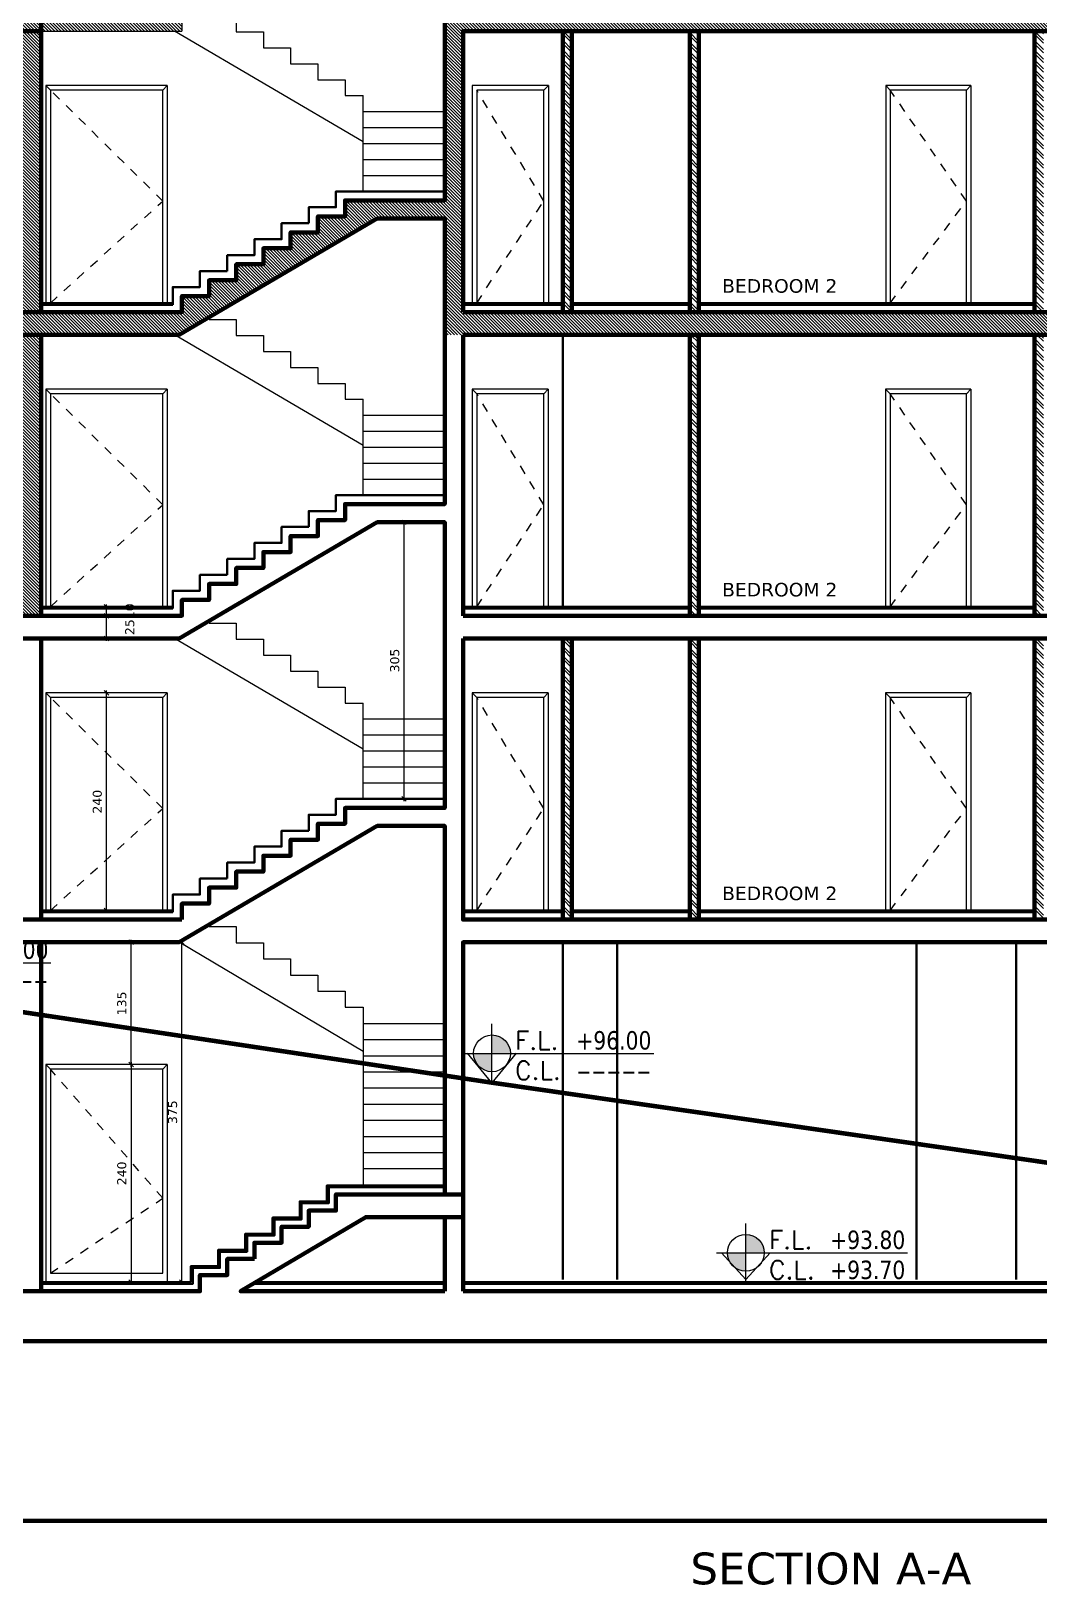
# Model space of a CAD drawing. Header units: inches. Extents: x -48 to 777, y -156 to 510.
# Drawn here: x 611.12 to 622.24, y -57.7 to -40.56 of the extents above; entities that cross this region are included whole.
import ezdxf
from ezdxf.enums import TextEntityAlignment as Align

# ---------------------------------------------------------------- set-up
doc = ezdxf.new("R2010")
doc.units = ezdxf.units.IN
doc.header["$MEASUREMENT"] = 0
doc.linetypes.add('HIDDEN', pattern=[0.375, 0.25, -0.125])
doc.linetypes.add('NUHA', pattern=[1.45, 0.75, -0.25, 0.2, -0.25])
doc.layers.get('Defpoints').update_dxf_attribs({"lineweight": 5})
for name, color, linetype, lineweight in [('A-DIM', 9, 'Continuous', 5), ('A-DOORS', 38, 'Continuous', 20), ('A-HIDDEN', 254, 'HIDDEN', 5), ('A-PILLARS', 1, 'Continuous', 60), ('A-PROJECTION1', 6, 'Continuous', 30), ('A-Roof', 1, 'Continuous', 20), ('A-SIGNS1', 20, 'Continuous', 15), ('A-SIGNS2', 30, 'Continuous', 15), ('A-STAIRS', 135, 'Continuous', 20), ('A-TEXT', 50, 'Continuous', 15), ('A-WALLS', 7, 'Continuous', 60), ('C-STONE', 42, 'Continuous', 30), ('H-PILLARS', 61, 'Continuous', 5), ('H-WALLS', 51, 'Continuous', 5)]:
    doc.layers.add(name, color=color, linetype=linetype, lineweight=lineweight)
doc.styles.add('ROMAND', font='verdana.ttf')
doc.styles.add('ROMANS', font='romans__.ttf', dxfattribs={"height": 0.14})
doc.dimstyles.new('M-1.50', dxfattribs={"dimtxt": 0.1, "dimasz": 0.05, "dimexe": 0.025, "dimexo": 0.025, "dimgap": 0.05, "dimtad": 1, "dimlfac": 100, "dimrnd": 0.5, "dimzin": 9, "dimdsep": 46, "dimtxsty": 'ROMAND', "dimblk": 'OBLIQUE', "dimcen": 1, "dimdle": 0.025, "dimclrd": 256, "dimclre": 256, "dimclrt": 2, "dimadec": 0, "dimazin": 0, "dimtfac": 0.666667, "dimtmove": 2, "dimatfit": 3, "dimfxl": 0.04, "dimtolj": 1, "dimtzin": 5, "dimlwd": -1, "dimlwe": -1, "dimarcsym": 0})
pattern_1 = [(135, (540.8021, -51.862392), (-0.0176776695, -0.0176776695), [])]

# ---------------------------------------------------------------- blocks, each defined once
blk = doc.blocks.new('_Oblique')
at = {"color": 0, "linetype": 'ByBlock', "lineweight": -2}
blk.add_line((-0.5, -0.5), (0.5, 0.5), dxfattribs=at)
blk = doc.blocks.new('*D2249')
at = {"layer": 'A-DIM', "transparency": 16777216}
blk.add_line((612.787, -54.385), (612.787, -50.585), dxfattribs=at)
at = {"layer": 'Defpoints', "color": 0, "transparency": 16777216}
for p in [(612.787, -50.61), (612.787, -50.61), (612.787, -54.36)]:
    blk.add_point(p, dxfattribs=at)
at = {"layer": 'A-DIM', "transparency": 16777216, "xscale": 0.05, "yscale": 0.05, "zscale": 0.05}
for p, rotation in [((612.787, -50.61), 90), ((612.787, -54.36), 270)]:
    blk.add_blockref('_Oblique', p, dxfattribs=dict(at, rotation=rotation))
at = {"layer": 'A-DIM', "color": 2, "transparency": 16777216, "insert": (612.685, -52.485), "char_height": 0.1, "attachment_point": 5, "rotation": 90, "style": 'ROMAND'}
blk.add_mtext('\\A1;375', dxfattribs=at)
blk = doc.blocks.new('*D2250')
at = {"layer": 'A-DIM', "transparency": 16777216}
for p, q in [((612.228, -51.935), (612.228, -54.385)), ((612.253, -54.36), (612.253, -54.36))]:
    blk.add_line(p, q, dxfattribs=at)
at = {"layer": 'Defpoints', "color": 0, "transparency": 16777216}
for p in [(612.228, -51.96), (612.228, -54.36), (612.228, -54.36)]:
    blk.add_point(p, dxfattribs=at)
at = {"layer": 'A-DIM', "transparency": 16777216, "xscale": 0.05, "yscale": 0.05, "zscale": 0.05}
for p, rotation in [((612.228, -51.96), 90), ((612.228, -54.36), 270)]:
    blk.add_blockref('_Oblique', p, dxfattribs=dict(at, rotation=rotation))
at = {"layer": 'A-DIM', "color": 2, "transparency": 16777216, "insert": (612.125, -53.16), "char_height": 0.1, "attachment_point": 5, "rotation": 90, "style": 'ROMAND'}
blk.add_mtext('\\A1;240', dxfattribs=at)
blk = doc.blocks.new('*D2251')
at = {"layer": 'A-DIM', "transparency": 16777216}
blk.add_line((612.228, -51.985), (612.228, -50.585), dxfattribs=at)
at = {"layer": 'Defpoints', "color": 0, "transparency": 16777216}
for p in [(612.228, -50.61), (612.228, -50.61), (612.228, -51.96)]:
    blk.add_point(p, dxfattribs=at)
at = {"layer": 'A-DIM', "transparency": 16777216, "xscale": 0.05, "yscale": 0.05, "zscale": 0.05}
for p, rotation in [((612.228, -50.61), 90), ((612.228, -51.96), 270)]:
    blk.add_blockref('_Oblique', p, dxfattribs=dict(at, rotation=rotation))
at = {"layer": 'A-DIM', "color": 2, "transparency": 16777216, "insert": (612.125, -51.285), "char_height": 0.1, "attachment_point": 5, "rotation": 90, "style": 'ROMAND'}
blk.add_mtext('\\A1;135', dxfattribs=at)
blk = doc.blocks.new('*D2252')
at = {"layer": 'A-DIM', "transparency": 16777216}
blk.add_line((615.237, -49.053), (615.237, -45.953), dxfattribs=at)
at = {"layer": 'Defpoints', "color": 0, "transparency": 16777216}
for p in [(615.237, -45.978), (615.237, -45.978), (615.237, -49.028)]:
    blk.add_point(p, dxfattribs=at)
at = {"layer": 'A-DIM', "transparency": 16777216, "xscale": 0.05, "yscale": 0.05, "zscale": 0.05}
for p, rotation in [((615.237, -45.978), 90), ((615.237, -49.028), 270)]:
    blk.add_blockref('_Oblique', p, dxfattribs=dict(at, rotation=rotation))
at = {"layer": 'A-DIM', "color": 2, "transparency": 16777216, "insert": (615.135, -47.503), "char_height": 0.1, "attachment_point": 5, "rotation": 90, "style": 'ROMAND'}
blk.add_mtext('\\A1;305', dxfattribs=at)
blk = doc.blocks.new('*D2253')
at = {"layer": 'A-DIM', "transparency": 16777216}
for p, q in [((611.937, -47.86), (611.932, -47.86)), ((611.957, -50.285), (611.957, -47.835))]:
    blk.add_line(p, q, dxfattribs=at)
at = {"layer": 'Defpoints', "color": 0, "transparency": 16777216}
for p in [(611.957, -47.86), (611.962, -47.86), (611.957, -50.26)]:
    blk.add_point(p, dxfattribs=at)
at = {"layer": 'A-DIM', "transparency": 16777216, "xscale": 0.05, "yscale": 0.05, "zscale": 0.05}
for p, rotation in [((611.957, -47.86), 90), ((611.957, -50.26), 270)]:
    blk.add_blockref('_Oblique', p, dxfattribs=dict(at, rotation=rotation))
at = {"layer": 'A-DIM', "color": 2, "transparency": 16777216, "insert": (611.855, -49.06), "char_height": 0.1, "attachment_point": 5, "rotation": 90, "style": 'ROMAND'}
blk.add_mtext('\\A1;240', dxfattribs=at)
blk = doc.blocks.new('*D2254')
at = {"layer": 'A-DIM', "transparency": 16777216}
blk.add_line((611.957, -47.285), (611.957, -46.985), dxfattribs=at)
at = {"layer": 'Defpoints', "color": 0, "transparency": 16777216}
for p in [(611.957, -47.01), (611.957, -47.01), (611.957, -47.26)]:
    blk.add_point(p, dxfattribs=at)
at = {"layer": 'A-DIM', "transparency": 16777216, "xscale": 0.05, "yscale": 0.05, "zscale": 0.05}
for p, rotation in [((611.957, -47.01), 90), ((611.957, -47.26), 270)]:
    blk.add_blockref('_Oblique', p, dxfattribs=dict(at, rotation=rotation))
at = {"layer": 'A-DIM', "color": 2, "transparency": 16777216, "insert": (612.213, -47.135), "char_height": 0.1, "attachment_point": 5, "rotation": 90, "style": 'ROMAND'}
blk.add_mtext('\\A1;25', dxfattribs=at)
blk = doc.blocks.new('*D2255')
at = {"layer": 'A-DIM', "transparency": 16777216}
blk.add_line((611.957, -47.035), (611.957, -46.885), dxfattribs=at)
at = {"layer": 'Defpoints', "color": 0, "transparency": 16777216}
for p in [(611.957, -46.91), (611.957, -46.91), (611.957, -47.01)]:
    blk.add_point(p, dxfattribs=at)
at = {"layer": 'A-DIM', "transparency": 16777216, "xscale": 0.05, "yscale": 0.05, "zscale": 0.05}
for p, rotation in [((611.957, -46.91), 90), ((611.957, -47.01), 270)]:
    blk.add_blockref('_Oblique', p, dxfattribs=dict(at, rotation=rotation))
at = {"layer": 'A-DIM', "color": 2, "transparency": 16777216, "insert": (612.213, -46.96), "char_height": 0.1, "attachment_point": 5, "rotation": 90, "style": 'ROMAND'}
blk.add_mtext('\\A1;10', dxfattribs=at)
blk = doc.blocks.new('GXFHGCGFCD')
at = {"layer": 'A-SIGNS1', "linetype": 'NUHA'}
h = blk.add_hatch(color=256, dxfattribs=at)
h.paths.add_polyline_path([(90.382, 61.33), (90.382, 61.17), (90.542, 61.17, 0.414214)])
h.paths.add_polyline_path([(90.382, 61.17), (90.222, 61.17, 0.414214), (90.382, 61.01)])
at = {"layer": 'A-SIGNS1'}
for p, q in [((90.382, 60.914), (90.382, 61.426)), ((90.126, 61.17), (91.79, 61.17))]:
    blk.add_line(p, q, dxfattribs=at)
blk.add_circle((90.382, 61.17), 0.16, dxfattribs=at)
blk = doc.blocks.new('DGXFHXFGDFD')
at = {"layer": 'A-SIGNS1'}
blk.add_blockref('GXFHGCGFCD', (0, 0), dxfattribs=at)
at = {"layer": 'A-SIGNS2', "linetype": 'NUHA', "style": 'ROMANS'}
for s, p in [('F.L.', (90.583, 61.203)), ('C.L.', (90.583, 60.941))]:
    blk.add_text(s, height=0.16, dxfattribs=at).set_placement(p)
at = {"layer": 'A-SIGNS2', "style": 'ROMANS', "width": 0.910135, "flags": 4}
for tag, p, p2 in [('NIV.FINI', (91.116, 61.203), (91.79, 61.203)), ('NIV.BETON', (91.116, 60.941), (91.79, 60.941))]:
    blk.add_attdef(tag, text='', height=0.16, dxfattribs=at).set_placement(p, p2, align=Align.FIT)
blk = doc.blocks.new('land 1')
at = {"layer": 'A-HIDDEN', "const_width": 0.05}
blk.add_lwpolyline([(54.398, -84.31), (56.311, -84.31), (56.448, -84.51), (56.448, -84.51), (56.83, -85.51), (57.289, -86.51), (62.573, -87.51), (68.756, -88.51), (75.405, -89.51), (82.346, -90.51), (88.715, -91.51), (102.502, -92.51), (108.386, -93.51), (114.473, -93.937), (114.473, -93.937)], dxfattribs=at)
at = {"layer": 'A-SIGNS1'}
blk.add_lwpolyline([(75.673, -89.186), (75.405, -89.51), (75.135, -89.186)], dxfattribs=at)
ref = blk.add_blockref('DGXFHXFGDFD', (-45.776, -165.701), dxfattribs=dict(at, xscale=1.267200000000003, yscale=1.267200000000003, zscale=1.267200000000003))
ref.add_attrib('NIV.FINI', '+97.00', dxfattribs={"layer": 'A-SIGNS2', "height": 0.2028, "style": 'ROMAND', "width": 0.797031}).set_placement((69.686, -88.144), (70.514, -88.144), align=Align.FIT)
ref.add_attrib('NIV.BETON', '-----', dxfattribs={"layer": 'A-SIGNS2', "height": 0.2028, "style": 'ROMAND', "width": 1.307645}).set_placement((69.686, -88.476), (70.514, -88.476), align=Align.FIT)
ref = blk.add_blockref('DGXFHXFGDFD', (-39.127, -166.701), dxfattribs=dict(at, xscale=1.267200000000003, yscale=1.267200000000003, zscale=1.267200000000003))
ref.add_attrib('NIV.FINI', '+96.00', dxfattribs={"layer": 'A-SIGNS2', "height": 0.2028, "style": 'ROMAND', "width": 0.797031}).set_placement((76.335, -89.144), (77.163, -89.144), align=Align.FIT)
ref.add_attrib('NIV.BETON', '-----', dxfattribs={"layer": 'A-SIGNS2', "height": 0.2028, "style": 'ROMAND', "width": 1.307645}).set_placement((76.335, -89.476), (77.163, -89.476), align=Align.FIT)

msp = doc.modelspace()

# ---------------------------------------------------------------- hatches: boundary and pattern name
at = {"layer": 'H-PILLARS'}
h = msp.add_hatch(dxfattribs=at)
h.set_pattern_fill('ANSI31', color=256, scale=0.2, angle=90)
h.set_pattern_definition([(135, (512.658564, -65.611495), (-0.0176776695, -0.0176776695), [])])
h.paths.add_polyline_path([(612.78683, -40.55983), (612.78683, -40.30983), (603.78683, -40.30983), (603.78683, -40.55983)])
h = msp.add_hatch(dxfattribs=at)
h.set_pattern_fill('ANSI31', color=256, scale=0.2, angle=90)
h.set_pattern_definition(pattern_1)
h.paths.add_polyline_path([(631.83839, -40.30983), (615.68683, -40.30983), (615.68683, -40.55983), (631.83839, -40.55983)])
h = msp.add_hatch(dxfattribs=at)
h.set_pattern_fill('ANSI31', color=256, scale=0.2, angle=90)
h.set_pattern_definition(pattern_1)
h.paths.add_polyline_path([(604.73683, -40.55983), (604.48683, -40.55983), (604.48683, -42.65983), (604.48683, -43.65983), (604.73683, -43.65983)])
h.paths.add_polyline_path([(614.94116, -42.62783), (615.88839, -42.62783), (615.88839, -42.42783), (614.58683, -42.42783), (614.58683, -42.60383), (614.28683, -42.60383), (614.28683, -42.77983), (613.98683, -42.77983), (613.98683, -42.95583), (613.68683, -42.95583), (613.68683, -43.13183), (613.38683, -43.13183), (613.38683, -43.30783), (613.08683, -43.30783), (613.08683, -43.48383), (612.78683, -43.48383), (612.78683, -43.65983), (604.48683, -43.65983), (604.48683, -43.90983), (612.75593, -43.90983)])
h = msp.add_hatch(dxfattribs=at)
h.set_pattern_fill('ANSI31', color=256, scale=0.2, angle=90)
h.set_pattern_definition(pattern_1)
h.paths.add_polyline_path([(611.23683, -40.55983), (610.98683, -40.55983), (610.98683, -43.65983), (611.23683, -43.65983)])
h.paths.add_polyline_path([(611.23683, -43.90983), (610.98683, -43.90983), (610.98683, -47.00983), (611.23683, -47.00983)])
h = msp.add_hatch(dxfattribs=at)
h.set_pattern_fill('ANSI31', color=256, scale=0.2, angle=90)
h.set_pattern_definition(pattern_1)
h.paths.add_polyline_path([(615.88839, -40.55983), (615.68683, -40.55983), (615.68683, -42.42783), (615.88839, -42.42783)])
h.paths.add_polyline_path([(615.88839, -42.62783), (615.68683, -42.62783), (615.68683, -43.65983), (615.88839, -43.65983)])
h.paths.add_polyline_path([(631.83839, -43.65983), (615.68683, -43.65983), (615.68683, -43.90983), (631.83839, -43.90983)])
at = {"layer": 'H-WALLS'}
h = msp.add_hatch(dxfattribs=at)
h.set_pattern_fill('ANSI32', color=256, scale=0.2, angle=90)
h.set_pattern_definition([(135, (136.344266, 59.700245), (-0.053033009, -0.053033009), []), (135, (136.344266, 59.7356), (-0.053033009, -0.053033009), [])])
h.paths.add_polyline_path([(610.13682, -43.90983), (609.93682, -43.90983), (609.93682, -47.00983), (610.13682, -47.00983)])
h.paths.add_polyline_path([(626.08839, -43.90983), (625.98839, -43.90983), (625.98839, -47.00983), (626.08839, -47.00983)])
h.paths.add_polyline_path([(622.28839, -43.90983), (622.18839, -43.90983), (622.18839, -47.00983), (622.28839, -47.00983)])
h.paths.add_polyline_path([(618.48839, -43.90983), (618.38839, -43.90983), (618.38839, -47.00983), (618.48839, -47.00983)])
h.paths.add_polyline_path([(618.48839, -47.25983), (618.38839, -47.25983), (618.38839, -50.35983), (618.48839, -50.35983)])
h.paths.add_polyline_path([(617.08839, -47.25983), (616.98839, -47.25983), (616.98839, -50.35983), (617.08839, -50.35983)])
h.paths.add_polyline_path([(622.28839, -47.25983), (622.18839, -47.25983), (622.18839, -50.35983), (622.28839, -50.35983)])
h.paths.add_polyline_path([(626.08839, -47.25983), (625.98839, -47.25983), (625.98839, -50.35983), (626.08839, -50.35983)])
h.paths.add_polyline_path([(617.08843, -40.55983), (616.98843, -40.55983), (616.98843, -43.65983), (617.08843, -43.65983)])
h.paths.add_polyline_path([(618.48843, -40.55983), (618.38843, -40.55983), (618.38843, -43.65983), (618.48843, -43.65983)])
h.paths.add_polyline_path([(622.28843, -40.55983), (622.18843, -40.55983), (622.18843, -43.65983), (622.28843, -43.65983)])
h.paths.add_polyline_path([(626.08843, -40.55983), (625.98843, -40.55983), (625.98843, -43.65983), (626.08843, -43.65983)])

# ---------------------------------------------------------------- linework, layer by layer
at = {"layer": 'A-DOORS'}
for p, q in [((611.28683, -41.15983), (611.28683, -43.55983)), ((612.62683, -41.15983), (611.28683, -41.15983)), ((611.33683, -41.20983), (611.28683, -41.15983)), ((612.62683, -41.15983), (611.28683, -41.15983)), ((611.33683, -41.20983), (611.28683, -41.15983)), ((612.57683, -41.20983), (612.62683, -41.15983)), ((612.57683, -41.20983), (612.62683, -41.15983)), ((612.62683, -41.15983), (612.62683, -43.55983)), ((615.98843, -41.15983), (615.98843, -43.55983)), ((616.82843, -41.15983), (615.98843, -41.15983)), ((616.82843, -41.15983), (615.98843, -41.15983)), ((616.77843, -41.20983), (616.82843, -41.15983)), ((616.77843, -41.20983), (616.82843, -41.15983)), ((616.82843, -41.15983), (616.82843, -43.55983)), ((620.54843, -41.15983), (620.54843, -43.55983)), ((621.48843, -41.15983), (620.54843, -41.15983)), ((620.59843, -41.20983), (620.54843, -41.15983)), ((621.48843, -41.15983), (620.54843, -41.15983)), ((620.59843, -41.20983), (620.54843, -41.15983)), ((621.43843, -41.20983), (621.48843, -41.15983)), ((621.43843, -41.20983), (621.48843, -41.15983)), ((621.48843, -41.15983), (621.48843, -43.55983)), ((611.28683, -44.50983), (611.28683, -46.90983)), ((612.62683, -44.50983), (611.28683, -44.50983)), ((611.33683, -44.55983), (611.28683, -44.50983)), ((612.57683, -44.55983), (612.62683, -44.50983)), ((612.62683, -44.50983), (612.62683, -46.90983)), ((615.98839, -44.50983), (615.98839, -46.90983)), ((616.82839, -44.50983), (615.98839, -44.50983)), ((616.03839, -44.55983), (615.98839, -44.50983)), ((616.77839, -44.55983), (616.82839, -44.50983)), ((616.82839, -44.50983), (616.82839, -46.90983)), ((620.54839, -44.50983), (620.54839, -46.90983)), ((621.48839, -44.50983), (620.54839, -44.50983)), ((620.59839, -44.55983), (620.54839, -44.50983)), ((621.43839, -44.55983), (621.48839, -44.50983)), ((621.48839, -44.50983), (621.48839, -46.90983)), ((611.28683, -47.85983), (611.28683, -50.25983)), ((612.62683, -47.85983), (611.28683, -47.85983)), ((611.33683, -47.90983), (611.28683, -47.85983)), ((612.57683, -47.90983), (612.62683, -47.85983)), ((612.62683, -47.85983), (612.62683, -50.25983)), ((615.98839, -47.85983), (615.98839, -50.25983)), ((616.82839, -47.85983), (615.98839, -47.85983)), ((616.03839, -47.90983), (615.98839, -47.85983)), ((616.77839, -47.90983), (616.82839, -47.85983)), ((616.82839, -47.85983), (616.82839, -50.25983)), ((620.54839, -47.85983), (620.54839, -50.25983)), ((620.59839, -47.90983), (620.54839, -47.85983)), ((621.48839, -47.85983), (620.54839, -47.85983)), ((621.43839, -47.90983), (621.48839, -47.85983)), ((621.48839, -47.85983), (621.48839, -50.25983)), ((611.28683, -51.95983), (611.28683, -54.35983)), ((612.62683, -51.95983), (611.28683, -51.95983)), ((611.33683, -52.00983), (611.28683, -51.95983)), ((612.57683, -52.00983), (612.62683, -51.95983)), ((612.62683, -51.95983), (612.62683, -54.35983))]:
    msp.add_line(p, q, dxfattribs=at)
for points in [[(612.57683, -41.20983), (611.33683, -41.20983), (611.33683, -43.55983), (612.57683, -43.55983)], [(616.77843, -41.20983), (616.03843, -41.20983), (616.03843, -43.55983), (616.77843, -43.55983)], [(621.43843, -41.20983), (620.59843, -41.20983), (620.59843, -43.55983), (621.43843, -43.55983)], [(612.57683, -44.55983), (611.33683, -44.55983), (611.33683, -46.90983), (612.57683, -46.90983)], [(616.77839, -44.55983), (616.03839, -44.55983), (616.03839, -46.90983), (616.77839, -46.90983)], [(621.43839, -44.55983), (620.59839, -44.55983), (620.59839, -46.90983), (621.43839, -46.90983)], [(612.57683, -47.90983), (611.33683, -47.90983), (611.33683, -50.25983), (612.57683, -50.25983)], [(616.77839, -47.90983), (616.03839, -47.90983), (616.03839, -50.25983), (616.77839, -50.25983)], [(621.43839, -47.90983), (620.59839, -47.90983), (620.59839, -50.25983), (621.43839, -50.25983)], [(612.57683, -52.00983), (611.33683, -52.00983), (611.33683, -54.25983), (612.57683, -54.25983)]]:
    msp.add_lwpolyline(points, close=True, dxfattribs=at)
at = {"layer": 'A-HIDDEN', "ltscale": 0.4}
for points in [[(611.33683, -43.55983), (612.57683, -42.43483), (611.33683, -41.20983)], [(616.03843, -43.55983), (616.77843, -42.43483), (616.03843, -41.20983)], [(620.59843, -43.55983), (621.43843, -42.43483), (620.59843, -41.20983)], [(611.33683, -46.90983), (612.57683, -45.78483), (611.33683, -44.55983)], [(616.03839, -46.90983), (616.77839, -45.78483), (616.03839, -44.55983)], [(620.59839, -46.90983), (621.43839, -45.78483), (620.59839, -44.55983)], [(611.33683, -50.25983), (612.57683, -49.13483), (611.33683, -47.90983)], [(616.03839, -50.25983), (616.77839, -49.13483), (616.03839, -47.90983)], [(620.59839, -50.25983), (621.43839, -49.13483), (620.59839, -47.90983)], [(611.33683, -54.25983), (612.57683, -53.43483), (611.33683, -52.00983)]]:
    msp.add_lwpolyline(points, dxfattribs=at)
at = {"layer": 'A-PILLARS'}
for p, q in [((611.23683, -40.55983), (611.23683, -43.65983)), ((615.88839, -43.65983), (631.83839, -43.65983)), ((611.23683, -43.90983), (611.23683, -47.00983)), ((611.23683, -43.90983), (611.23683, -47.00983)), ((615.88839, -43.90983), (615.88839, -47.00983)), ((615.88839, -43.90983), (631.83839, -43.90983)), ((615.88839, -47.00983), (631.83839, -47.00983)), ((611.23683, -47.25983), (611.23683, -50.35983)), ((611.23683, -50.60983), (611.23683, -54.45987)), ((615.68683, -53.64187), (615.68683, -54.45987))]:
    msp.add_line(p, q, dxfattribs=at)
for points in [[(603.78683, -40.55983), (611.23683, -40.55983), (611.23683, -40.30983), (603.78683, -40.30983)], [(604.48683, -43.65983), (612.78683, -43.65983), (612.78683, -43.48383), (613.08683, -43.48383), (613.08683, -43.30783), (613.38683, -43.30783), (613.38683, -43.13183), (613.68683, -43.13183), (613.68683, -42.95583), (613.98683, -42.95583), (613.98683, -42.77983), (614.28683, -42.77983), (614.28683, -42.60383), (614.58683, -42.60383), (614.58683, -42.42783), (615.68683, -42.42783), (615.68683, -40.30983), (631.83839, -40.30983)], [(615.88839, -43.65983), (615.88839, -40.55983), (631.83839, -40.55983)], [(604.48683, -43.90983), (612.75593, -43.90983), (614.94116, -42.62783), (615.68683, -42.62783), (615.68683, -45.77783), (614.58683, -45.77783), (614.58683, -45.95383), (614.28683, -45.95383), (614.28683, -46.12983), (613.98683, -46.12983), (613.98683, -46.30583), (613.68683, -46.30583), (613.68683, -46.48183), (613.38683, -46.48183), (613.38683, -46.65783), (613.08683, -46.65783), (613.08683, -46.83383), (612.78683, -46.83383), (612.78683, -47.00983), (604.48683, -47.00983)], [(612.78683, -50.35983), (612.78683, -50.18383), (613.08683, -50.18383), (613.08683, -50.00783), (613.38683, -50.00783), (613.38683, -49.83183), (613.68683, -49.83183), (613.68683, -49.65583), (613.98683, -49.65583), (613.98683, -49.47983), (614.28683, -49.47983), (614.28683, -49.30383), (614.58683, -49.30383), (614.58683, -49.12783), (615.68683, -49.12783), (615.68683, -45.97783), (614.94116, -45.97783), (612.75593, -47.25983), (604.73678, -47.25983), (604.73678, -50.35983), (612.78683, -50.35983)], [(595.44645, -46.95987), (595.44645, -56.99318), (653.10287, -56.99318), (653.10287, -56.46103)], [(604.18682, -55.00987), (630.23839, -55.00996), (630.23839, -54.45996), (629.93839, -54.45996), (629.93839, -47.25983), (631.83839, -47.25983)], [(615.68683, -53.39187), (615.68683, -49.32783), (614.94116, -49.32783), (612.75593, -50.60983), (604.73683, -50.60983), (604.73683, -54.45983), (612.98682, -54.45988), (612.98682, -54.28187), (613.28682, -54.28187), (613.28682, -54.10387), (613.58682, -54.10387)], [(615.88839, -54.45987), (629.68839, -54.45996), (629.68839, -50.60983), (615.88839, -50.60983), (615.88839, -54.45987)], [(615.88839, -53.39187), (614.48682, -53.39187), (614.48682, -53.56987), (614.18682, -53.56987), (614.18682, -53.74787), (613.88682, -53.74787), (613.88682, -53.92587), (613.58682, -53.92587), (613.58682, -54.10387)], [(615.88839, -53.64187), (614.81418, -53.64187), (613.43553, -54.45987), (615.68683, -54.45987)]]:
    msp.add_lwpolyline(points, dxfattribs=at)
msp.add_lwpolyline([(615.88839, -47.25983), (629.68839, -47.25983), (629.68839, -50.35983), (615.88839, -50.35983)], close=True, dxfattribs=at)
at = {"layer": 'A-PROJECTION1'}
for p, q in [((616.98839, -43.90983), (616.98839, -46.90983)), ((616.98839, -50.60983), (616.98839, -54.32987)), ((617.58839, -50.60983), (617.58839, -54.32987)), ((620.88839, -50.60983), (620.88839, -54.32987)), ((621.98839, -50.60983), (621.98839, -54.32987))]:
    msp.add_line(p, q, dxfattribs=at)
at = {"layer": 'A-Roof'}
for p in [(612.78683, -40.30983), (611.23683, -40.55983)]:
    msp.add_line(p, (612.78683, -40.55983), dxfattribs=at)
at = {"layer": 'A-SIGNS1'}
msp.add_lwpolyline([(619.27422, -54.03551), (619.00632, -54.32992), (618.73632, -54.03551)], dxfattribs=at)
at = {"layer": 'A-STAIRS'}
for p, q in [((613.38683, -40.39183), (613.38683, -40.56783)), ((614.78683, -41.77971), (612.70749, -40.55983)), ((613.38683, -40.56783), (613.68683, -40.56783)), ((613.38683, -40.56783), (613.68683, -40.56783)), ((613.68683, -40.56783), (613.68683, -40.74383)), ((613.68683, -40.56783), (613.68683, -40.74383)), ((613.68683, -40.74383), (613.98683, -40.74383)), ((613.68683, -40.74383), (613.98683, -40.74383)), ((613.98683, -40.74383), (613.98683, -40.91983)), ((613.98683, -40.74383), (613.98683, -40.91983)), ((613.98683, -40.91983), (614.28683, -40.91983)), ((613.98683, -40.91983), (614.28683, -40.91983)), ((614.28683, -40.91983), (614.28683, -41.09583)), ((614.28683, -40.91983), (614.28683, -41.09583)), ((614.28683, -41.09583), (614.58683, -41.09583)), ((614.28683, -41.09583), (614.58683, -41.09583)), ((614.58683, -41.09583), (614.58683, -41.27183)), ((614.58683, -41.09583), (614.58683, -41.27183)), ((614.58683, -41.27183), (614.78683, -41.27183)), ((614.58683, -41.27183), (614.78683, -41.27183)), ((614.78683, -42.32783), (614.78683, -41.27183)), ((614.78683, -41.44783), (615.68683, -41.44783)), ((614.78683, -41.62383), (615.68683, -41.62383)), ((614.78683, -41.79983), (615.68683, -41.79983)), ((614.78683, -41.97583), (615.68683, -41.97583)), ((614.78683, -42.15183), (615.68683, -42.15183)), ((613.08683, -43.71571), (613.08683, -43.74183)), ((613.08683, -43.74183), (613.38683, -43.74183)), ((613.38683, -43.74183), (613.38683, -43.91783)), ((614.78683, -45.12971), (612.70749, -43.90983)), ((614.78683, -45.67783), (614.78683, -44.62183)), ((614.78683, -44.79783), (615.68683, -44.79783)), ((614.78683, -44.97383), (615.68683, -44.97383)), ((614.78683, -45.14983), (615.68683, -45.14983)), ((614.78683, -45.32583), (615.68683, -45.32583)), ((614.78683, -45.50183), (615.68683, -45.50183)), ((613.08683, -47.06571), (613.08683, -47.09183)), ((613.08683, -47.09183), (613.38683, -47.09183)), ((613.38683, -47.09183), (613.38683, -47.26783)), ((614.78683, -48.47971), (612.70749, -47.25983)), ((613.38683, -47.26783), (613.68683, -47.26783)), ((613.68683, -47.26783), (613.68683, -47.44383)), ((613.68683, -47.44383), (613.98683, -47.44383)), ((613.98683, -47.44383), (613.98683, -47.61983)), ((613.98683, -47.61983), (614.28683, -47.61983)), ((614.28683, -47.61983), (614.28683, -47.79583)), ((614.28683, -47.79583), (614.58683, -47.79583)), ((614.58683, -47.79583), (614.58683, -47.97183)), ((614.58683, -47.97183), (614.78683, -47.97183)), ((614.78683, -49.02783), (614.78683, -47.97183)), ((614.78683, -48.14783), (615.68683, -48.14783)), ((614.78683, -48.32383), (615.68683, -48.32383)), ((614.78683, -48.49983), (615.68683, -48.49983)), ((614.78683, -48.67583), (615.68683, -48.67583)), ((614.78683, -48.85183), (615.68683, -48.85183)), ((614.78683, -51.81483), (612.75593, -50.60983)), ((614.78683, -51.42783), (614.78683, -51.60583)), ((614.78683, -51.50583), (615.68683, -51.50583)), ((614.78683, -51.60583), (614.78683, -53.29187)), ((614.78683, -51.68383), (615.68683, -51.68383)), ((614.78683, -51.86183), (615.68683, -51.86183)), ((614.78683, -52.03983), (615.68683, -52.03983)), ((614.78683, -52.21783), (615.68683, -52.21783)), ((614.78683, -52.39583), (615.68683, -52.39583)), ((614.78683, -52.57383), (615.68683, -52.57383)), ((614.78683, -52.75183), (615.68683, -52.75183)), ((614.78683, -52.92983), (615.68683, -52.92983)), ((614.78683, -53.10783), (615.68683, -53.10783))]:
    msp.add_line(p, q, dxfattribs=at)
for points in [[(613.38683, -43.90983), (613.38683, -43.91783), (613.68683, -43.91783), (613.68683, -44.09383), (613.98683, -44.09383), (613.98683, -44.26983), (614.28683, -44.26983), (614.28683, -44.44583), (614.58683, -44.44583), (614.58683, -44.62183), (614.78683, -44.62183)], [(613.08683, -50.41571), (613.08683, -50.43783), (613.38683, -50.43783), (613.38683, -50.61583), (613.68683, -50.61583), (613.68683, -50.79383), (613.98683, -50.79383), (613.98683, -50.97183), (614.28683, -50.97183), (614.28683, -51.14983), (614.58683, -51.14983), (614.58683, -51.32783), (614.78683, -51.32783), (614.78683, -51.60583)]]:
    msp.add_lwpolyline(points, dxfattribs=at)
at = {"layer": 'A-WALLS'}
for p, q in [((616.98843, -40.55983), (616.98843, -43.65983)), ((617.08843, -40.55983), (617.08843, -43.65983)), ((618.38843, -40.55983), (618.38843, -43.65983)), ((618.48843, -40.55983), (618.48843, -43.65983)), ((622.18843, -40.55983), (622.18843, -43.65983)), ((618.38839, -43.90983), (618.38839, -47.00983)), ((618.48839, -43.90983), (618.48839, -47.00983)), ((622.18839, -43.90983), (622.18839, -47.00983)), ((616.98839, -47.25983), (616.98839, -50.35983)), ((617.08839, -47.25983), (617.08839, -50.35983)), ((618.38839, -47.25983), (618.38839, -50.35983)), ((618.48839, -47.25983), (618.48839, -50.35983)), ((622.18839, -47.25983), (622.18839, -50.35983))]:
    msp.add_line(p, q, dxfattribs=at)
at = {"layer": 'C-STONE'}
for p, q in [((612.68683, -43.55983), (611.23683, -43.55983)), ((612.68683, -43.57983), (611.23683, -43.57983)), ((616.98843, -43.55983), (615.88843, -43.55983)), ((616.98843, -43.57983), (615.88843, -43.57983)), ((618.38843, -43.55983), (617.08843, -43.55983)), ((618.38843, -43.57983), (617.08843, -43.57983)), ((622.18843, -43.55983), (618.48843, -43.55983)), ((622.18843, -43.57983), (618.48843, -43.57983)), ((612.68683, -46.90983), (611.23683, -46.90983)), ((612.68683, -46.92983), (611.23683, -46.92983)), ((618.38839, -46.90983), (615.88839, -46.90983)), ((618.38839, -46.92983), (615.88839, -46.92983)), ((622.18839, -46.90983), (618.48839, -46.90983)), ((622.18839, -46.92983), (618.48839, -46.92983)), ((612.68683, -50.25983), (611.23683, -50.25983)), ((612.68683, -50.27983), (611.23683, -50.27983)), ((616.98839, -50.25983), (615.88839, -50.25983)), ((616.98839, -50.27983), (615.88839, -50.27983)), ((618.38839, -50.25983), (617.08839, -50.25983)), ((618.38839, -50.27983), (617.08839, -50.27983)), ((622.18839, -50.25983), (618.48839, -50.25983)), ((622.18839, -50.27983), (618.48839, -50.27983)), ((612.88682, -54.35983), (611.23683, -54.35983)), ((615.68683, -54.37983), (613.57043, -54.37983)), ((615.68683, -54.35983), (613.60413, -54.35983)), ((629.68839, -54.35992), (615.88839, -54.35983)), ((629.68839, -54.37992), (615.88839, -54.37983))]:
    msp.add_line(p, q, dxfattribs=at)
for points in [[(614.18683, -42.67983), (614.18683, -42.50383), (614.48683, -42.50383), (614.48683, -42.32783), (615.68683, -42.32783)], [(613.28683, -43.20783), (613.28683, -43.03183), (613.58683, -43.03183), (613.58683, -42.85583), (613.88683, -42.85583), (613.88683, -42.67983), (614.18683, -42.67983)], [(612.68683, -43.57983), (612.68683, -43.38383), (612.98683, -43.38383), (612.98683, -43.20783), (613.28683, -43.20783)], [(614.18683, -46.02983), (614.18683, -45.85383), (614.48683, -45.85383), (614.48683, -45.67783), (615.68683, -45.67783)], [(613.28683, -46.55783), (613.28683, -46.38183), (613.58683, -46.38183), (613.58683, -46.20583), (613.88683, -46.20583), (613.88683, -46.02983), (614.18683, -46.02983)], [(612.68683, -46.92983), (612.68683, -46.73383), (612.98683, -46.73383), (612.98683, -46.55783), (613.28683, -46.55783)], [(614.18683, -49.37983), (614.18683, -49.20383), (614.48683, -49.20383), (614.48683, -49.02783), (615.68683, -49.02783)], [(613.28683, -49.90783), (613.28683, -49.73183), (613.58683, -49.73183), (613.58683, -49.55583), (613.88683, -49.55583), (613.88683, -49.37983), (614.18683, -49.37983)], [(612.68683, -50.27983), (612.68683, -50.08383), (612.98683, -50.08383), (612.98683, -49.90783), (613.28683, -49.90783)], [(615.68683, -53.29187), (614.38682, -53.29187), (614.38682, -53.46987), (614.08682, -53.46987), (614.08682, -53.64787), (613.78682, -53.64787), (613.78682, -53.82587), (613.48682, -53.82587), (613.48682, -54.00387), (613.18682, -54.00387), (613.18682, -54.18187), (612.88682, -54.18187), (612.88682, -54.35987)], [(615.68683, -53.31187), (614.40682, -53.31187), (614.40682, -53.48987), (614.10682, -53.48987), (614.10682, -53.66787), (613.80682, -53.66787), (613.80682, -53.84587), (613.50682, -53.84587), (613.50682, -54.02387), (613.20682, -54.02387), (613.20682, -54.20187), (612.90682, -54.20187), (612.90682, -54.37983), (611.23683, -54.37983)]]:
    msp.add_lwpolyline(points, dxfattribs=at)

# ---------------------------------------------------------------- block references
at = {"layer": 'A-DIM'}
msp.add_blockref('land 1', (540.8021, 37.35048), dxfattribs=at)
at = {"layer": 'A-SIGNS1'}
ref = msp.add_blockref('DGXFHXFGDFD', (504.47442, -131.55027), dxfattribs=dict(at, xscale=1.267200000000003, yscale=1.267200000000003, zscale=1.267200000000003))
ref.add_attrib('NIV.FINI', '+93.80', dxfattribs={"layer": 'A-SIGNS2', "height": 0.202752, "style": 'ROMAND', "width": 0.797031}).set_placement((619.93644, -53.99366), (620.76441, -53.99366), align=Align.FIT)
ref.add_attrib('NIV.BETON', '+93.70', dxfattribs={"layer": 'A-SIGNS2', "height": 0.202752, "style": 'ROMAND', "width": 0.797031}).set_placement((619.93644, -54.32543), (620.76441, -54.32543), align=Align.FIT)

# ---------------------------------------------------------------- texts
at = {"layer": 'A-TEXT', "attachment_point": 1, "style": 'ROMAND'}
for s, insert, char_height, width in [('BEDROOM 2', (618.74499, -43.29604), 0.15, 2.3447222), ('BEDROOM 2', (618.74499, -46.64604), 0.15, 2.3447222), ('BEDROOM 2', (618.74499, -49.99604), 0.15, 2.3447222), ('SECTION A-A', (618.39485, -57.3426), 0.35, 6.7333176)]:
    msp.add_mtext(s, dxfattribs=dict(at, insert=insert, char_height=char_height, width=width))

# ---------------------------------------------------------------- dimensions: what is measured, and where the dimension line sits
at = {"layer": 'A-DIM'}
for base, p1, p2, picture, middle in [((615.23683, -45.97783), (615.23683, -49.02783), (615.23683, -45.97783), '*D2252', (615.13474, -47.50283)), ((611.95683, -46.90983), (611.95683, -47.00983), (611.95683, -46.90983), '*D2255', (612.21297, -46.95983)), ((611.95683, -47.00983), (611.95683, -47.25983), (611.95683, -47.00983), '*D2254', (612.21307, -47.13483)), ((611.95683, -47.85983), (611.95683, -50.25983), (611.96183, -47.85983), '*D2253', (611.85474, -49.05983)), ((612.22756, -50.60983), (612.22756, -51.95983), (612.22756, -50.60983), '*D2251', (612.12548, -51.28483)), ((612.78683, -50.60983), (612.78683, -54.35983), (612.78683, -50.60983), '*D2249', (612.68474, -52.48483)), ((612.22756, -54.35987), (612.22756, -51.95983), (612.22755, -54.35987), '*D2250', (612.12548, -53.15985))]:
    dim = msp.add_linear_dim(base=base, p1=p1, p2=p2, angle=90, dimstyle='M-1.50', dxfattribs=at)
    dim.commit()
    dim.dimension.update_dxf_attribs({"geometry": picture, "text_midpoint": middle})

doc.saveas('drawing.dxf')
